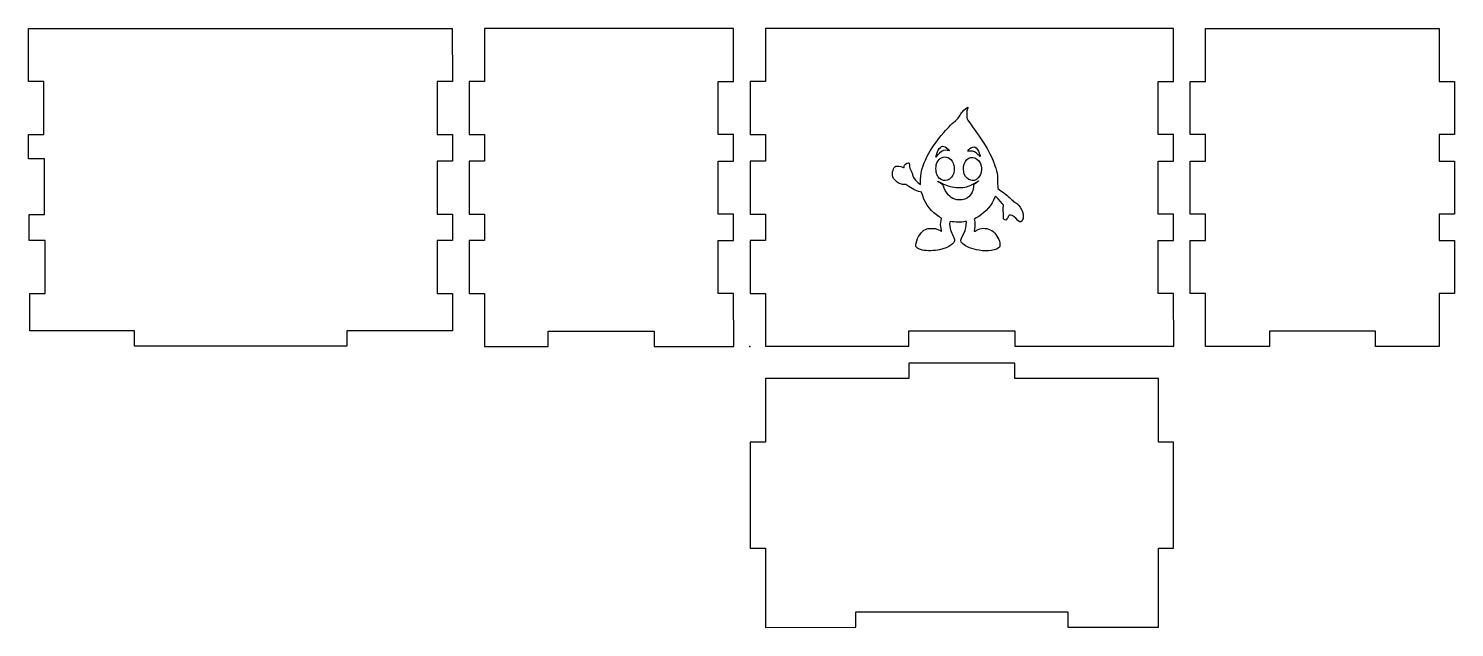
# Model space of a CAD drawing. Header units: millimetres. Extents: x -136 to 133, y -53 to 60.
import ezdxf

# ---------------------------------------------------------------- set-up
doc = ezdxf.new("R2010")
doc.units = ezdxf.units.MM
doc.layers.get('0').update_dxf_attribs({"linetype": 'CONTINUOUS'})

msp = doc.modelspace()

# ---------------------------------------------------------------- linework, layer by layer
for p, q in [((29.86, 34.64), (30.09, 34.62)), ((30.09, 34.62), (30.13, 34.14)), ((31.99, 30.75), (32.21, 30.59)), ((32.21, 30.59), (32.24, 31.59)), ((42.2, 30.5), (42.19, 30.08)), ((42.6, 30.77), (42.2, 30.5)), ((46.76, 31.09), (46.78, 29.81)), ((46.78, 29.81), (47.38, 29.39)), ((32.41, 29.12), (32.13, 29.19)), ((32.64, 28.42), (32.41, 29.12)), ((36.19, 24.22), (35.73, 24.49)), ((36.1, 23.78), (36.19, 24.22)), ((40.86, 23.61), (40.65, 23.57)), ((40.82, 22.92), (40.86, 23.61))]:
    msp.add_line(p, q)
for points in [[(-136.01, 60), (-56.08, 60), (-56.07, 50), (-58.96, 50), (-58.96, 40), (-56.07, 40), (-56.07, 35), (-58.96, 35), (-58.96, 25), (-56.07, 25), (-56.07, 20), (-58.96, 20), (-58.96, 10), (-56.07, 10), (-56.04, 2.99), (-76, 2.99), (-76, 0.11), (-116, 0.11), (-116, 2.99), (-135.78, 2.99), (-135.78, 10), (-132.89, 10), (-132.89, 20), (-135.89, 20), (-135.89, 24.93), (-133.01, 24.93), (-133.01, 35.42), (-136.01, 35.42), (-136.01, 40), (-133.12, 40), (-133.12, 50), (-136.01, 50)], [(-3.07, 10), (-5.96, 10), (-5.96, 20), (-3.07, 20), (-3.07, 25), (-5.96, 25), (-5.96, 35), (-3.07, 35), (-3.07, 40), (-5.96, 40), (-5.96, 50), (-3.07, 50), (-3.08, 60), (-50.01, 60), (-50.01, 50), (-52.89, 50), (-52.91, 40), (-50.03, 40), (-50.03, 35), (-52.91, 35), (-52.91, 25), (-50.03, 25), (-50.03, 20), (-52.91, 20), (-52.91, 10), (-50.03, 10), (-50.03, 0.03), (-38, 0.02), (-38, 2.9), (-18, 2.9), (-18, 0.02), (-3.02, -0.01)], [(0.09, 25), (2.97, 25), (2.97, 20), (0.09, 20), (0.09, 10), (2.97, 10), (2.97, 0.07), (30, 0.07), (30, 2.96), (50, 2.96), (50, 0.07), (80, 0.07), (79.93, 10), (77.05, 10), (77.05, 20), (79.93, 20), (79.93, 25), (77.05, 25), (77.05, 35), (79.93, 35), (79.93, 40), (77.05, 40), (77.05, 50), (79.93, 50), (79.93, 60), (2.97, 60), (2.97, 50), (0.09, 50), (0.09, 40), (2.97, 40), (2.97, 35), (0.09, 35)], [(83.09, 50), (85.97, 50), (85.97, 60), (130.01, 60), (130.01, 50), (132.89, 50), (132.91, 40), (130.03, 40), (130.03, 35), (132.91, 35), (132.91, 25), (130.03, 25), (130.03, 20), (132.91, 20), (132.91, 10), (130.03, 10), (130.03, 0.02), (118, 0.02), (118, 2.9), (98, 2.9), (98, 0.02), (85.97, 0.01), (85.97, 10), (83.09, 10), (83.09, 20), (85.97, 20), (85.97, 25), (83.09, 25), (83.09, 35), (85.97, 35), (85.97, 40), (83.09, 40)], [(77.07, -5.99), (50, -5.99), (50, -3.11), (30, -3.11), (30, -5.99), (2.99, -5.99), (2.99, -18), (0.1, -18), (0.1, -38), (2.99, -38), (2.99, -52.98), (20, -52.91), (20, -50.02), (60, -50.02), (60, -52.91), (77.07, -52.89), (77.07, -38), (79.95, -38), (79.95, -18.03), (77.07, -18)]]:
    msp.add_lwpolyline(points, close=True)
for points in [[(39.01, 42.78), (39.18, 42.92), (39.4, 43.2), (39.54, 43.47)], [(39.54, 43.47), (39.68, 43.72), (39.93, 44.1), (40.11, 44.3)], [(40.11, 44.3), (40.42, 44.65), (41.01, 45.15), (41.12, 45.15)], [(41.06, 44.85), (40.98, 44.66), (40.95, 44.32), (40.94, 43.86)], [(40.94, 43.86), (40.94, 43.21), (40.96, 43.13), (41.16, 42.74)], [(41.12, 45.15), (41.15, 45.15), (41.12, 45.02), (41.06, 44.85)], [(33.43, 35.79), (34.22, 37.38), (35.2, 38.79), (36.63, 40.41)], [(36.63, 40.41), (37.38, 41.26), (38.46, 42.33), (39.01, 42.78)], [(41.16, 42.74), (41.28, 42.51), (41.66, 41.92), (42.02, 41.44)], [(42.02, 41.44), (44.79, 37.67), (45.85, 35.73), (46.53, 33.18)], [(35.57, 37.07), (35.76, 37.44), (36.17, 37.8), (36.39, 37.8)], [(36.39, 37.8), (36.67, 37.8), (37.02, 37.62), (37.37, 37.31)], [(41.7, 37.48), (42.2, 37.81), (42.63, 37.71), (42.96, 37.19)], [(32.24, 31.59), (32.3, 33.06), (32.6, 34.13), (33.43, 35.79)], [(35.1, 35.75), (35.1, 35.87), (35.43, 36.79), (35.57, 37.07)], [(35.37, 36.03), (35.22, 35.84), (35.1, 35.72), (35.1, 35.75)], [(35.32, 34.69), (35.59, 35.2), (35.82, 35.46), (36.18, 35.63)], [(36.93, 37.03), (36.39, 37.03), (35.94, 36.74), (35.37, 36.03)], [(36.18, 35.63), (37.02, 36.04), (37.9, 35.63), (38.36, 34.62)], [(37.51, 36.96), (37.41, 37), (37.15, 37.03), (36.93, 37.03)], [(37.37, 37.31), (37.73, 36.98), (37.77, 36.86), (37.51, 36.96)], [(40.44, 34.42), (40.97, 35.85), (42.29, 36.13), (43.19, 35.02)], [(41.12, 36.89), (41.12, 36.96), (41.5, 37.36), (41.7, 37.48)], [(41.56, 36.88), (41.32, 36.86), (41.12, 36.87), (41.12, 36.89)], [(43.11, 36.18), (42.63, 36.71), (42.16, 36.92), (41.56, 36.88)], [(42.96, 37.19), (43.16, 36.86), (43.51, 36), (43.48, 35.89)], [(43.48, 35.89), (43.47, 35.84), (43.3, 35.98), (43.11, 36.18)], [(43.19, 35.02), (43.58, 34.54), (43.73, 34.03), (43.69, 33.33)], [(26.98, 32.03), (26.89, 32.37), (26.88, 33.09), (26.97, 33.14)], [(26.97, 33.14), (27, 33.16), (27.06, 33.28), (27.08, 33.41)], [(27.08, 33.41), (27.16, 33.75), (27.31, 33.94), (27.58, 34.02)], [(27.58, 34.02), (27.86, 34.09), (28.42, 34.01), (28.83, 33.84)], [(28.83, 33.84), (29.15, 33.71), (29.14, 33.71), (29.14, 33.96)], [(29.14, 33.96), (29.14, 34.28), (29.55, 34.67), (29.86, 34.64)], [(30.13, 34.14), (30.16, 33.78), (30.23, 33.55), (30.43, 33.18)], [(30.43, 33.18), (30.57, 32.9), (30.7, 32.55), (30.72, 32.37)], [(30.72, 32.37), (30.74, 32.13), (30.81, 31.97), (31.01, 31.72)], [(35.13, 33.6), (35.13, 34.26), (35.15, 34.37), (35.32, 34.69)], [(35.31, 32.48), (35.15, 32.82), (35.13, 32.95), (35.13, 33.6)], [(36.53, 31.36), (35.94, 31.51), (35.63, 31.81), (35.31, 32.48)], [(38.38, 32.48), (38.28, 32.27), (38.11, 31.99), (38, 31.87)], [(38.36, 34.62), (38.53, 34.25), (38.55, 34.1), (38.56, 33.53)], [(38.56, 33.53), (38.56, 32.96), (38.53, 32.81), (38.38, 32.48)], [(40.47, 32.55), (40.29, 32.96), (40.27, 33.98), (40.44, 34.42)], [(41.71, 31.38), (41.17, 31.51), (40.76, 31.9), (40.47, 32.55)], [(43.69, 33.33), (43.65, 32.69), (43.47, 32.23), (43.07, 31.81)], [(46.53, 33.18), (46.72, 32.45), (46.74, 32.26), (46.76, 31.09)], [(28.21, 30.79), (27.67, 31.06), (27.09, 31.64), (26.98, 32.03)], [(29.03, 30.6), (28.71, 30.58), (28.57, 30.61), (28.21, 30.79)], [(29.61, 30.48), (29.45, 30.6), (29.33, 30.62), (29.03, 30.6)], [(32.13, 29.19), (31.24, 29.42), (30.65, 29.72), (29.61, 30.48)], [(31.01, 31.72), (31.36, 31.3), (31.72, 30.94), (31.99, 30.75)], [(35.45, 31.17), (35.44, 31.24), (35.54, 31.23), (35.62, 31.16)], [(35.97, 30.8), (35.68, 30.97), (35.45, 31.14), (35.45, 31.17)], [(35.62, 31.16), (35.82, 30.97), (37.23, 30.34), (37.82, 30.19)], [(36.53, 30.28), (36.5, 30.44), (36.38, 30.55), (35.97, 30.8)], [(38, 31.87), (37.65, 31.45), (37.01, 31.23), (36.53, 31.36)], [(37.43, 28.65), (37.08, 29.04), (36.62, 29.86), (36.53, 30.28)], [(37.82, 30.19), (38.73, 29.94), (40.09, 29.93), (40.94, 30.16)], [(42.19, 30.08), (42.17, 29.19), (41.62, 28.33), (40.81, 27.91)], [(40.94, 30.16), (41.63, 30.35), (42.39, 30.71), (42.87, 31.09)], [(42.52, 31.42), (42.25, 31.32), (42.02, 31.31), (41.71, 31.38)], [(42.74, 31.49), (42.71, 31.49), (42.61, 31.45), (42.52, 31.42)], [(43.12, 31.21), (43.06, 31.12), (42.83, 30.92), (42.6, 30.77)], [(43.07, 31.81), (42.92, 31.64), (42.77, 31.5), (42.74, 31.49)], [(42.87, 31.09), (43.12, 31.29), (43.2, 31.33), (43.12, 31.21)], [(35.73, 24.49), (34.31, 25.35), (33.18, 26.78), (32.64, 28.42)], [(38.67, 27.78), (38.17, 27.98), (37.81, 28.23), (37.43, 28.65)], [(39.68, 27.67), (39.13, 27.65), (38.91, 27.68), (38.67, 27.78)], [(40.81, 27.91), (40.43, 27.72), (40.3, 27.69), (39.68, 27.67)], [(46, 27.65), (45.32, 26.26), (44.06, 24.97), (42.71, 24.28)], [(46.35, 28.35), (46.33, 28.33), (46.17, 28.02), (46, 27.65)], [(47.63, 26.99), (47.3, 27.43), (46.38, 28.39), (46.35, 28.35)], [(47.38, 29.39), (48.12, 28.89), (48.95, 28.21), (49.39, 27.74)], [(47.82, 26.39), (47.9, 26.61), (47.89, 26.64), (47.63, 26.99)], [(49.39, 27.74), (49.57, 27.55), (49.86, 27.32), (50.03, 27.23)], [(50.03, 27.23), (50.98, 26.78), (51.79, 25.13), (51.55, 24.16)], [(42.71, 24.28), (42.48, 24.17), (42.32, 24.05), (42.34, 24.02)], [(47.83, 25.54), (47.76, 26.01), (47.76, 26.21), (47.82, 26.39)], [(47.87, 24.47), (47.9, 24.74), (47.88, 25.18), (47.83, 25.54)], [(47.96, 23.95), (47.83, 24.02), (47.83, 24.06), (47.87, 24.47)], [(48.76, 24.51), (48.67, 24.22), (48.37, 23.87), (48.21, 23.87)], [(49.48, 24.7), (48.97, 24.84), (48.85, 24.81), (48.76, 24.51)], [(50.55, 23.78), (49.94, 24.46), (49.75, 24.63), (49.48, 24.7)], [(31.4, 19.53), (31.64, 20.69), (32.34, 21.72), (33.17, 22.12)], [(33.17, 22.12), (33.48, 22.27), (33.62, 22.29), (34.29, 22.29)], [(34.29, 22.29), (35.04, 22.3), (35.08, 22.29), (35.61, 22.03)], [(35.61, 22.03), (35.92, 21.89), (36.17, 21.78), (36.18, 21.79)], [(36.1, 22.26), (35.98, 22.83), (35.98, 23.22), (36.1, 23.78)], [(36.18, 21.79), (36.19, 21.8), (36.16, 22.01), (36.1, 22.26)], [(37.79, 23.61), (37.67, 23.63), (37.67, 22.83), (37.79, 22.29)], [(40.65, 23.57), (39.99, 23.42), (38.76, 23.44), (37.79, 23.61)], [(37.79, 22.29), (37.85, 22.01), (38.05, 21.49), (38.24, 21.12)], [(40.21, 21.01), (40.59, 21.61), (40.77, 22.16), (40.82, 22.92)], [(42.33, 21.82), (42.3, 21.71), (42.36, 21.73), (42.72, 21.91)], [(42.45, 23.46), (42.52, 22.99), (42.47, 22.27), (42.33, 21.82)], [(42.34, 24.02), (42.36, 23.99), (42.41, 23.74), (42.45, 23.46)], [(42.72, 21.91), (43.69, 22.4), (44.56, 22.44), (45.36, 22.05)], [(45.36, 22.05), (46.09, 21.69), (46.83, 20.76), (47.09, 19.88)], [(48.21, 23.87), (48.15, 23.87), (48.04, 23.9), (47.96, 23.95)], [(51.55, 24.16), (51.38, 23.49), (50.95, 23.32), (50.55, 23.78)], [(31.43, 18.78), (31.29, 18.97), (31.29, 18.99), (31.4, 19.53)], [(38.63, 20.21), (38.77, 19.47), (37.62, 18.68), (35.8, 18.26)], [(38.24, 21.12), (38.43, 20.76), (38.61, 20.35), (38.63, 20.21)], [(40.17, 19.4), (39.68, 19.85), (39.69, 20.19), (40.21, 21.01)], [(43.27, 18.16), (41.97, 18.37), (40.76, 18.86), (40.17, 19.4)], [(47.09, 19.88), (47.23, 19.43), (47.24, 18.91), (47.11, 18.75)], [(32.61, 18.18), (31.98, 18.32), (31.64, 18.49), (31.43, 18.78)], [(35.8, 18.26), (34.92, 18.06), (33.34, 18.02), (32.61, 18.18)], [(47.11, 18.75), (46.7, 18.21), (44.77, 17.91), (43.27, 18.16)]]:
    msp.add_open_spline(points, degree=3)
msp.add_point((0, 0))

doc.saveas('drawing.dxf')
